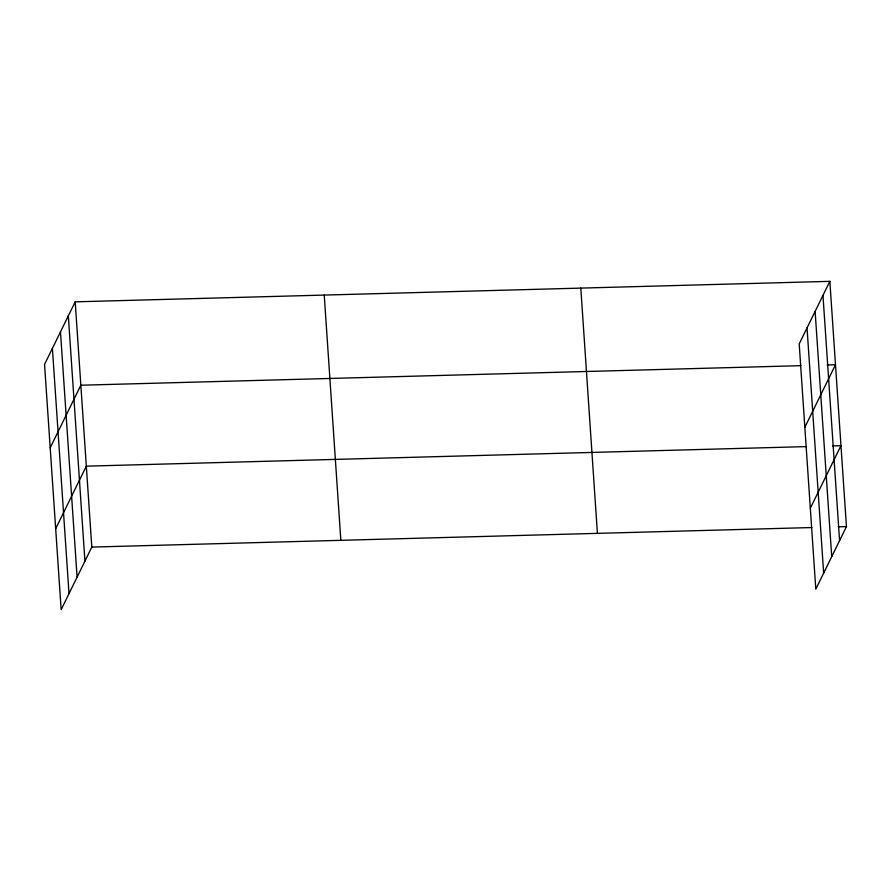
<?xml version="1.0" encoding="UTF-8"?>
<svg xmlns="http://www.w3.org/2000/svg" width="891" height="891" viewBox="0 0 891 891"><rect width="100%" height="100%" fill="white"/><g stroke="black" fill="none" stroke-linecap="round" stroke-linejoin="round"><path stroke-width="1.34" d="M75.2 301.837L44.55 364.408L61.156 609.656L91.806 547.085L75.2 301.837L829.844 281.344L846.45 526.592L815.8 589.163L799.194 343.915L829.844 281.344M50.197 447.783L80.847 385.224L800.898 365.666M55.676 528.719L86.327 466.16L806.377 446.603M804.84 427.301L835.491 364.731L827.182 364.954M810.32 508.226L840.97 445.667L832.673 445.89M91.806 547.085L811.857 527.539M838.153 526.826L846.45 526.592M822.972 295.378L839.578 540.625M815.12 311.393L831.726 556.641M807.034 327.899L823.652 573.147M580.809 288.105L597.415 533.364M324.235 295.077L340.841 540.325M68.329 315.871L84.935 561.118M60.477 331.886L77.094 577.134M52.402 348.381L69.008 593.64"/></g></svg>
